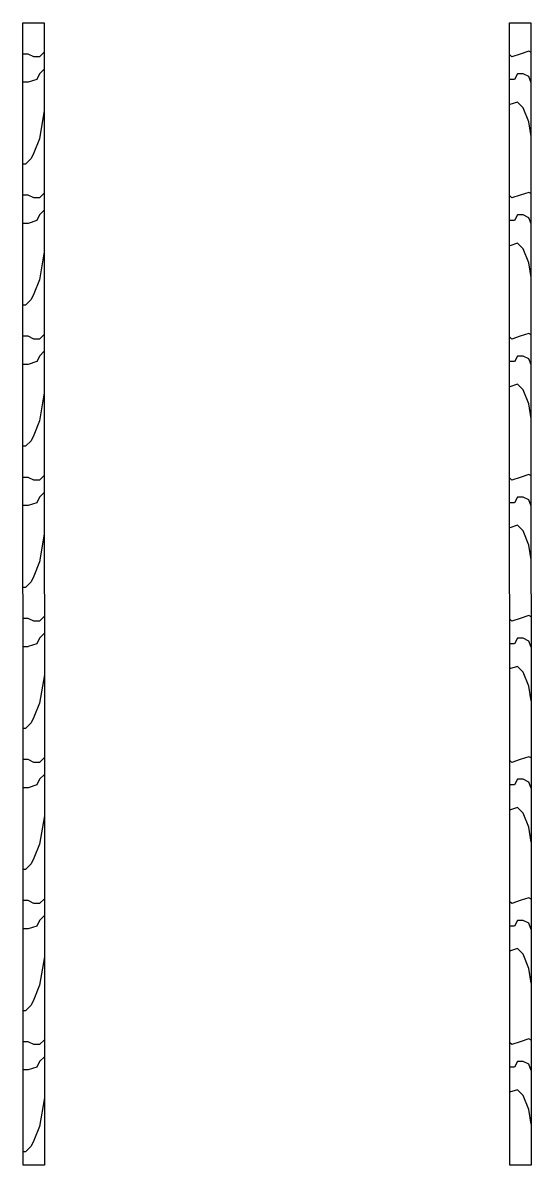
# Model space of a CAD drawing. Extents: x 6298 to 37851, y 8111 to 44134.
# Drawn here: x 8875 to 9775, y 21249 to 23273 of the extents above; entities that cross this region are included whole.
import ezdxf

# ---------------------------------------------------------------- set-up
doc = ezdxf.new("R2010")
doc.units = 0
doc.header["$MEASUREMENT"] = 0
doc.layers.add('A-Hatch', color=8, linetype='Continuous')
doc.layers.add('AR-Jambs', color=3, linetype='Continuous')

msp = doc.modelspace()

# ---------------------------------------------------------------- hatches: boundary and pattern name
at = {"layer": 'A-Hatch'}
h = msp.add_hatch(dxfattribs=at)
h.set_pattern_fill('HWOD20E1', color=256, scale=5, angle=90, pattern_type=2)
h.set_pattern_definition([(104.03624, (-211445.83, 103817.88), (-250, 2e-07), [41.2311, -989.5454]), (104.03624, (-211445.83, 104067.88), (-250, 2e-07), [41.2311, -989.5454]), (104.03624, (-211445.83, 104317.88), (-250, 2e-07), [41.2311, -989.5454]), (104.03624, (-211445.83, 104567.88), (-250, 2e-07), [41.2311, -989.5454]), (108.43495, (-211455.83, 103857.88), (-250, 4e-07), [47.4342, -743.1352]), (108.43495, (-211455.83, 104107.88), (-250, 4e-07), [47.4342, -743.1352]), (108.43495, (-211455.83, 104357.88), (-250, 4e-07), [47.4342, -743.1352]), (111.80141, (-211470.83, 103902.88), (-250, -6e-06), [26.9258, -1319.3654]), (111.80141, (-211470.83, 104152.88), (-250, -6e-06), [26.9258, -1319.3654]), (111.80141, (-211470.83, 104402.88), (-250, -6e-06), [26.9258, -1319.3654]), (111.80141, (-211470.83, 104652.88), (-250, -6e-06), [26.9258, -1319.3654]), (111.80141, (-211470.83, 104902.88), (-250, -6e-06), [26.9258, -1319.3654]), (153.43495, (-211480.83, 103927.88), (-249.999994, -4e-06), [11.18034, -547.83665]), (180, (-211490.83, 103932.88), (-3e-14, -250), [10, -240]), (243.43495, (-211500.83, 103932.88), (-250, 1e-05), [11.18034, -547.83665]), (243.43495, (-211500.83, 104182.88), (-250, 1e-05), [11.18034, -547.83665]), (180, (-211505.83, 103922.88), (-3e-14, -250), [10, -240]), (135, (-211515.83, 103922.88), (-250, 3e-14), [7.07107, -346.48232]), (135, (-211520.83, 103927.88), (-250, 3e-14), [7.07107, -346.48232]), (180, (-211525.83, 103932.88), (-3e-14, -250), [5, -245]), (236.30994, (-211530.83, 103932.88), (-250, -1e-05), [18.02776, -883.3601]), (236.30994, (-211530.83, 104182.88), (-250, -1e-05), [18.02776, -883.3601]), (236.30994, (-211530.83, 104432.88), (-250, -1e-05), [18.02776, -883.3601]), (258.69008, (-211540.83, 103917.88), (-250, -3e-05), [25.4951, -1249.2598]), (258.69008, (-211540.83, 104167.88), (-250, -3e-05), [25.4951, -1249.2598]), (258.69008, (-211540.83, 104417.88), (-250, -3e-05), [25.4951, -1249.2598]), (258.69008, (-211540.83, 104667.88), (-250, -3e-05), [25.4951, -1249.2598]), (258.69008, (-211540.83, 104917.88), (-250, -3e-05), [25.4951, -1249.2598]), (261.86989, (-211545.83, 103892.88), (-250, 3e-05), [35.3553, -1732.4117]), (261.86989, (-211545.83, 104142.88), (-250, 3e-05), [35.3553, -1732.4117]), (261.86989, (-211545.83, 104392.88), (-250, 3e-05), [35.3553, -1732.4117]), (261.86989, (-211545.83, 104642.88), (-250, 3e-05), [35.3553, -1732.4117]), (261.86989, (-211545.83, 104892.88), (-250, 3e-05), [35.3553, -1732.4117]), (261.86989, (-211545.83, 105142.88), (-250, 3e-05), [35.3553, -1732.4117]), (261.86989, (-211545.83, 105392.88), (-250, 3e-05), [35.3553, -1732.4117]), (262.87498, (-211550.83, 103857.88), (-250, -2e-06), [40.3113, -1975.2531]), (262.87498, (-211550.83, 104107.88), (-250, -2e-06), [40.3113, -1975.2531]), (262.87498, (-211550.83, 104357.88), (-250, -2e-06), [40.3113, -1975.2531]), (262.87498, (-211550.83, 104607.88), (-250, -2e-06), [40.3113, -1975.2531]), (262.87498, (-211550.83, 104857.88), (-250, -2e-06), [40.3113, -1975.2531]), (262.87498, (-211550.83, 105107.88), (-250, -2e-06), [40.3113, -1975.2531]), (262.87498, (-211550.83, 105357.88), (-250, -2e-06), [40.3113, -1975.2531]), (262.87498, (-211550.83, 105607.88), (-250, -2e-06), [40.3113, -1975.2531]), (110.85446, (-211410.83, 103817.88), (-250, -1e-06), [112.361, -5505.6903]), (110.85446, (-211410.83, 104067.88), (-250, -1e-06), [112.361, -5505.6903]), (110.85446, (-211410.83, 104317.88), (-250, -1e-06), [112.361, -5505.6903]), (110.85446, (-211410.83, 104567.88), (-250, -1e-06), [112.361, -5505.6903]), (110.85446, (-211410.83, 104817.88), (-250, -1e-06), [112.361, -5505.6903]), (110.85446, (-211410.83, 105067.88), (-250, -1e-06), [112.361, -5505.6903]), (110.85446, (-211410.83, 105317.88), (-250, -1e-06), [112.361, -5505.6903]), (110.85446, (-211410.83, 105567.88), (-250, -1e-06), [112.361, -5505.6903]), (110.85446, (-211410.83, 105817.88), (-250, -1e-06), [112.361, -5505.6903]), (110.85446, (-211410.83, 106067.88), (-250, -1e-06), [112.361, -5505.6903]), (110.85446, (-211410.83, 106317.88), (-250, -1e-06), [112.361, -5505.6903]), (110.85446, (-211410.83, 106567.88), (-250, -1e-06), [112.361, -5505.6903]), (110.85446, (-211410.83, 106817.88), (-250, -1e-06), [112.361, -5505.6903]), (110.85446, (-211410.83, 107067.88), (-250, -1e-06), [112.361, -5505.6903]), (110.85446, (-211410.83, 107317.88), (-250, -1e-06), [112.361, -5505.6903]), (110.85446, (-211410.83, 107567.88), (-250, -1e-06), [112.361, -5505.6903]), (110.85446, (-211410.83, 107817.88), (-250, -1e-06), [112.361, -5505.6903]), (110.85446, (-211410.83, 108067.88), (-250, -1e-06), [112.361, -5505.6903]), (110.85446, (-211410.83, 108317.88), (-250, -1e-06), [112.361, -5505.6903]), (110.85446, (-211410.83, 108567.88), (-250, -1e-06), [112.361, -5505.6903]), (110.85446, (-211410.83, 108817.88), (-250, -1e-06), [112.361, -5505.6903]), (113.96249, (-211450.83, 103922.88), (-250, -9e-06), [49.2443, -2412.9701]), (113.96249, (-211450.83, 104172.88), (-250, -9e-06), [49.2443, -2412.9701]), (113.96249, (-211450.83, 104422.88), (-250, -9e-06), [49.2443, -2412.9701]), (113.96249, (-211450.83, 104672.88), (-250, -9e-06), [49.2443, -2412.9701]), (113.96249, (-211450.83, 104922.88), (-250, -9e-06), [49.2443, -2412.9701]), (113.96249, (-211450.83, 105172.88), (-250, -9e-06), [49.2443, -2412.9701]), (113.96249, (-211450.83, 105422.88), (-250, -9e-06), [49.2443, -2412.9701]), (113.96249, (-211450.83, 105672.88), (-250, -9e-06), [49.2443, -2412.9701]), (113.96249, (-211450.83, 105922.88), (-250, -9e-06), [49.2443, -2412.9701]), (153.43495, (-211470.83, 103967.88), (-249.999994, -4e-06), [11.18034, -547.83665]), (198.43495, (-211480.83, 103972.88), (-250.000006, -1.1e-05), [15.8114, -774.758]), (198.43495, (-211495.83, 103967.88), (-250.000006, -1.1e-05), [15.8114, -774.758]), (135, (-211510.83, 103962.88), (-250, 3e-14), [21.2132, -332.3402]), (161.56505, (-211525.83, 103977.88), (-250.000008, 7e-06), [15.8114, -774.758]), (225, (-211540.83, 103982.88), (-250, 3e-14), [14.14214, -339.41124]), (233.1301, (-211550.83, 103972.88), (-250, -7e-07), [25, -1225]), (233.1301, (-211550.83, 104222.88), (-250, -7e-07), [25, -1225]), (233.1301, (-211550.83, 104472.88), (-250, -7e-07), [25, -1225]), (233.1301, (-211550.83, 104722.88), (-250, -7e-07), [25, -1225]), (260.53767, (-211565.83, 103952.88), (-250, 3e-05), [30.4138, -1490.2768]), (260.53767, (-211565.83, 104202.88), (-250, 3e-05), [30.4138, -1490.2768]), (260.53767, (-211565.83, 104452.88), (-250, 3e-05), [30.4138, -1490.2768]), (260.53767, (-211565.83, 104702.88), (-250, 3e-05), [30.4138, -1490.2768]), (260.53767, (-211565.83, 104952.88), (-250, 3e-05), [30.4138, -1490.2768]), (260.53767, (-211565.83, 105202.88), (-250, 3e-05), [30.4138, -1490.2768]), (251.56505, (-211570.83, 103922.88), (-250, 2e-05), [47.4342, -743.1352]), (251.56505, (-211570.83, 104172.88), (-250, 2e-05), [47.4342, -743.1352]), (251.56505, (-211570.83, 104422.88), (-250, 2e-05), [47.4342, -743.1352]), (260.53767, (-211585.83, 103877.88), (-250, 3e-05), [60.8276, -1459.863]), (260.53767, (-211585.83, 104127.88), (-250, 3e-05), [60.8276, -1459.863]), (260.53767, (-211585.83, 104377.88), (-250, 3e-05), [60.8276, -1459.863]), (260.53767, (-211585.83, 104627.88), (-250, 3e-05), [60.8276, -1459.863]), (260.53767, (-211585.83, 104877.88), (-250, 3e-05), [60.8276, -1459.863]), (260.53767, (-211585.83, 105127.88), (-250, 3e-05), [60.8276, -1459.863]), (206.56505, (-211385.83, 103917.88), (-250.000007, -1.3e-05), [11.18034, -547.83665]), (225, (-211395.83, 103912.88), (-250, 3e-14), [14.14214, -339.41124]), (153.43495, (-211405.83, 103902.88), (-249.999994, -4e-06), [11.18034, -547.83665]), (123.69007, (-211415.83, 103907.88), (-250, 9e-06), [36.0555, -865.3323]), (123.69007, (-211415.83, 104157.88), (-250, 9e-06), [36.0555, -865.3323]), (123.69007, (-211415.83, 104407.88), (-250, 9e-06), [36.0555, -865.3323]), (116.56505, (-211435.83, 103937.88), (-250, 4e-06), [44.72136, -514.2956]), (116.56505, (-211435.83, 104187.88), (-250, 4e-06), [44.72136, -514.2956]), (105.9454, (-211455.83, 103977.88), (-250, -4e-07), [36.4005, -1783.6269]), (105.9454, (-211455.83, 104227.88), (-250, -4e-07), [36.4005, -1783.6269]), (105.9454, (-211455.83, 104477.88), (-250, -4e-07), [36.4005, -1783.6269]), (105.9454, (-211455.83, 104727.88), (-250, -4e-07), [36.4005, -1783.6269]), (105.9454, (-211455.83, 104977.88), (-250, -4e-07), [36.4005, -1783.6269]), (105.9454, (-211455.83, 105227.88), (-250, -4e-07), [36.4005, -1783.6269]), (105.9454, (-211455.83, 105477.88), (-250, -4e-07), [36.4005, -1783.6269]), (98.1301, (-211465.83, 104012.88), (-250, 7e-07), [35.3553, -1732.4117]), (98.1301, (-211465.83, 104262.88), (-250, 7e-07), [35.3553, -1732.4117]), (98.1301, (-211465.83, 104512.88), (-250, 7e-07), [35.3553, -1732.4117]), (98.1301, (-211465.83, 104762.88), (-250, 7e-07), [35.3553, -1732.4117]), (98.1301, (-211465.83, 105012.88), (-250, 7e-07), [35.3553, -1732.4117]), (98.1301, (-211465.83, 105262.88), (-250, 7e-07), [35.3553, -1732.4117]), (98.1301, (-211465.83, 105512.88), (-250, 7e-07), [35.3553, -1732.4117]), (104.03624, (-211470.83, 104047.88), (-250, 2e-07), [20.6155, -1010.1609]), (104.03624, (-211470.83, 104297.88), (-250, 2e-07), [20.6155, -1010.1609]), (104.03624, (-211470.83, 104547.88), (-250, 2e-07), [20.6155, -1010.1609]), (104.03624, (-211470.83, 104797.88), (-250, 2e-07), [20.6155, -1010.1609]), (0, (-211385.83, 103917.88), (0, 250), [5, -245]), (254.74489, (-211555.83, 104067.88), (-250, -5e-06), [57.0088, -2793.43]), (254.74489, (-211555.83, 104317.88), (-250, -5e-06), [57.0088, -2793.43]), (254.74489, (-211555.83, 104567.88), (-250, -5e-06), [57.0088, -2793.43]), (254.74489, (-211555.83, 104817.88), (-250, -5e-06), [57.0088, -2793.43]), (254.74489, (-211555.83, 105067.88), (-250, -5e-06), [57.0088, -2793.43]), (254.74489, (-211555.83, 105317.88), (-250, -5e-06), [57.0088, -2793.43]), (254.74489, (-211555.83, 105567.88), (-250, -5e-06), [57.0088, -2793.43]), (254.74489, (-211555.83, 105817.88), (-250, -5e-06), [57.0088, -2793.43]), (254.74489, (-211555.83, 106067.88), (-250, -5e-06), [57.0088, -2793.43]), (254.74489, (-211555.83, 106317.88), (-250, -5e-06), [57.0088, -2793.43]), (254.74489, (-211555.83, 106567.88), (-250, -5e-06), [57.0088, -2793.43]), (249.44395, (-211570.83, 104012.88), (-250, -3e-05), [42.72, -2093.281]), (249.44395, (-211570.83, 104262.88), (-250, -3e-05), [42.72, -2093.281]), (249.44395, (-211570.83, 104512.88), (-250, -3e-05), [42.72, -2093.281]), (249.44395, (-211570.83, 104762.88), (-250, -3e-05), [42.72, -2093.281]), (249.44395, (-211570.83, 105012.88), (-250, -3e-05), [42.72, -2093.281]), (249.44395, (-211570.83, 105262.88), (-250, -3e-05), [42.72, -2093.281]), (249.44395, (-211570.83, 105512.88), (-250, -3e-05), [42.72, -2093.281]), (249.44395, (-211570.83, 105762.88), (-250, -3e-05), [42.72, -2093.281]), (225, (-211585.83, 103972.88), (-250, 3e-14), [14.14214, -339.41124]), (180, (-211595.83, 103962.88), (-3e-14, -250), [10, -240]), (153.43495, (-211605.83, 103962.88), (-249.999994, -4e-06), [11.18034, -547.83665]), (180, (-211615.83, 103967.88), (-3e-14, -250), [10, -240]), (180, (-211625.83, 103967.88), (-3e-14, -250), [5, -245]), (99.46232, (-211475.83, 103817.88), (-250, 3e-06), [30.4138, -1490.2768]), (99.46232, (-211475.83, 104067.88), (-250, 3e-06), [30.4138, -1490.2768]), (99.46232, (-211475.83, 104317.88), (-250, 3e-06), [30.4138, -1490.2768]), (99.46232, (-211475.83, 104567.88), (-250, 3e-06), [30.4138, -1490.2768]), (99.46232, (-211475.83, 104817.88), (-250, 3e-06), [30.4138, -1490.2768]), (99.46232, (-211475.83, 105067.88), (-250, 3e-06), [30.4138, -1490.2768]), (111.80141, (-211480.83, 103847.88), (-250, -6e-06), [26.9258, -1319.3654]), (111.80141, (-211480.83, 104097.88), (-250, -6e-06), [26.9258, -1319.3654]), (111.80141, (-211480.83, 104347.88), (-250, -6e-06), [26.9258, -1319.3654]), (111.80141, (-211480.83, 104597.88), (-250, -6e-06), [26.9258, -1319.3654]), (111.80141, (-211480.83, 104847.88), (-250, -6e-06), [26.9258, -1319.3654]), (135, (-211490.83, 103872.88), (-250, 3e-14), [14.14214, -339.41124]), (198.43495, (-211500.83, 103882.88), (-250.000006, -1.1e-05), [15.8114, -774.758]), (243.43495, (-211515.83, 103877.88), (-250, 1e-05), [22.3607, -536.6563]), (243.43495, (-211515.83, 104127.88), (-250, 1e-05), [22.3607, -536.6563]), (255.96376, (-211525.83, 103857.88), (-250, 6e-06), [20.6155, -1010.1609]), (255.96376, (-211525.83, 104107.88), (-250, 6e-06), [20.6155, -1010.1609]), (255.96376, (-211525.83, 104357.88), (-250, 6e-06), [20.6155, -1010.1609]), (255.96376, (-211525.83, 104607.88), (-250, 6e-06), [20.6155, -1010.1609]), (255.96376, (-211530.83, 103837.88), (-250, 6e-06), [20.6155, -1010.1609]), (255.96376, (-211530.83, 104087.88), (-250, 6e-06), [20.6155, -1010.1609]), (255.96376, (-211530.83, 104337.88), (-250, 6e-06), [20.6155, -1010.1609]), (255.96376, (-211530.83, 104587.88), (-250, 6e-06), [20.6155, -1010.1609]), (248.19859, (-211595.83, 104067.88), (-250, -3e-05), [26.9258, -1319.3654]), (248.19859, (-211595.83, 104317.88), (-250, -3e-05), [26.9258, -1319.3654]), (248.19859, (-211595.83, 104567.88), (-250, -3e-05), [26.9258, -1319.3654]), (248.19859, (-211595.83, 104817.88), (-250, -3e-05), [26.9258, -1319.3654]), (248.19859, (-211595.83, 105067.88), (-250, -3e-05), [26.9258, -1319.3654]), (243.43495, (-211605.83, 104042.88), (-250, 1e-05), [11.18034, -547.83665]), (243.43495, (-211605.83, 104292.88), (-250, 1e-05), [11.18034, -547.83665]), (225, (-211610.83, 104032.88), (-250, 3e-14), [14.14214, -339.41124]), (180, (-211620.83, 104022.88), (-3e-14, -250), [5, -245]), (135, (-211625.83, 104022.88), (-250, 3e-14), [7.07107, -346.48232]), (255.96376, (-211535.83, 104067.88), (-250, 6e-06), [41.2311, -989.5454]), (255.96376, (-211535.83, 104317.88), (-250, 6e-06), [41.2311, -989.5454]), (255.96376, (-211535.83, 104567.88), (-250, 6e-06), [41.2311, -989.5454]), (255.96376, (-211535.83, 104817.88), (-250, 6e-06), [41.2311, -989.5454]), (251.56505, (-211545.83, 104027.88), (-250, 2e-05), [31.6228, -758.9466]), (251.56505, (-211545.83, 104277.88), (-250, 2e-05), [31.6228, -758.9466]), (251.56505, (-211545.83, 104527.88), (-250, 2e-05), [31.6228, -758.9466]), (239.03624, (-211555.83, 103997.88), (-250, 2e-05), [29.1548, -1428.5832]), (239.03624, (-211555.83, 104247.88), (-250, 2e-05), [29.1548, -1428.5832]), (239.03624, (-211555.83, 104497.88), (-250, 2e-05), [29.1548, -1428.5832]), (239.03624, (-211555.83, 104747.88), (-250, 2e-05), [29.1548, -1428.5832]), (239.03624, (-211555.83, 104997.88), (-250, 2e-05), [29.1548, -1428.5832]), (243.43495, (-211570.83, 103972.88), (-250, 1e-05), [33.541, -525.47596]), (243.43495, (-211570.83, 104222.88), (-250, 1e-05), [33.541, -525.47596]), (225, (-211585.83, 103942.88), (-250, 3e-14), [14.14214, -339.41124]), (243.43495, (-211595.83, 103932.88), (-250, 1e-05), [11.18034, -547.83665]), (243.43495, (-211595.83, 104182.88), (-250, 1e-05), [11.18034, -547.83665]), (198.43495, (-211600.83, 103922.88), (-250.000006, -1.1e-05), [15.8114, -774.758]), (180, (-211615.83, 103917.88), (-3e-14, -250), [15, -235]), (285.94539, (-211445.83, 104067.88), (-250, 3e-05), [36.4005, -1783.6269]), (285.94539, (-211445.83, 104317.88), (-250, 3e-05), [36.4005, -1783.6269]), (285.94539, (-211445.83, 104567.88), (-250, 3e-05), [36.4005, -1783.6269]), (285.94539, (-211445.83, 104817.88), (-250, 3e-05), [36.4005, -1783.6269]), (285.94539, (-211445.83, 105067.88), (-250, 3e-05), [36.4005, -1783.6269]), (285.94539, (-211445.83, 105317.88), (-250, 3e-05), [36.4005, -1783.6269]), (285.94539, (-211445.83, 105567.88), (-250, 3e-05), [36.4005, -1783.6269]), (296.56506, (-211435.83, 104032.88), (-250, -4e-05), [11.18034, -547.83665]), (296.56506, (-211435.83, 104282.88), (-250, -4e-05), [11.18034, -547.83665]), (270, (-211410.83, 104067.88), (250, -5e-14), [10, -240]), (180, (-211380.83, 103967.88), (-3e-14, -250), [15, -235]), (135, (-211395.83, 103967.88), (-250, 3e-14), [7.07107, -346.48232]), (135, (-211400.83, 103972.88), (-250, 3e-14), [14.14214, -339.41124]), (90, (-211410.83, 103982.88), (-250, 2e-14), [15, -235]), (108.43495, (-211410.83, 103997.88), (-250, 4e-07), [15.8114, -774.758]), (108.43495, (-211410.83, 104247.88), (-250, 4e-07), [15.8114, -774.758]), (108.43495, (-211410.83, 104497.88), (-250, 4e-07), [15.8114, -774.758]), (180, (-211415.83, 104012.88), (-3e-14, -250), [10, -240]), (116.56505, (-211425.83, 104012.88), (-250, 4e-06), [11.18034, -547.83665]), (116.56505, (-211425.83, 104262.88), (-250, 4e-06), [11.18034, -547.83665]), (135, (-211380.83, 104027.88), (-250, 3e-14), [7.07107, -346.48232]), (116.56505, (-211385.83, 104032.88), (-250, 4e-06), [11.18034, -547.83665]), (116.56505, (-211385.83, 104282.88), (-250, 4e-06), [11.18034, -547.83665]), (116.56505, (-211390.83, 104042.88), (-250, 4e-06), [11.18034, -547.83665]), (116.56505, (-211390.83, 104292.88), (-250, 4e-06), [11.18034, -547.83665]), (180, (-211395.83, 104052.88), (-3e-14, -250), [5, -245]), (180, (-211400.83, 104052.88), (-3e-14, -250), [5, -245]), (135, (-211405.83, 104052.88), (-250, 3e-14), [7.07107, -346.48232])])
h.paths.add_polyline_path([(8874.9, 23273.3), (8912.6, 23273.3), (8912.8, 21249.4), (8875.1, 21249.4)])
h = msp.add_hatch(dxfattribs=at)
h.set_pattern_fill('HWOD20E1', color=256, scale=5, angle=90, pattern_type=2)
h.set_pattern_definition([(104.03624, (-211444.42, 103817.88), (-250, 2e-07), [41.2311, -989.5454]), (104.03624, (-211444.42, 104067.88), (-250, 2e-07), [41.2311, -989.5454]), (104.03624, (-211444.42, 104317.88), (-250, 2e-07), [41.2311, -989.5454]), (104.03624, (-211444.42, 104567.88), (-250, 2e-07), [41.2311, -989.5454]), (108.43495, (-211454.42, 103857.88), (-250, 4e-07), [47.4342, -743.1352]), (108.43495, (-211454.42, 104107.88), (-250, 4e-07), [47.4342, -743.1352]), (108.43495, (-211454.42, 104357.88), (-250, 4e-07), [47.4342, -743.1352]), (111.80141, (-211469.42, 103902.88), (-250, -6e-06), [26.9258, -1319.3654]), (111.80141, (-211469.42, 104152.88), (-250, -6e-06), [26.9258, -1319.3654]), (111.80141, (-211469.42, 104402.88), (-250, -6e-06), [26.9258, -1319.3654]), (111.80141, (-211469.42, 104652.88), (-250, -6e-06), [26.9258, -1319.3654]), (111.80141, (-211469.42, 104902.88), (-250, -6e-06), [26.9258, -1319.3654]), (153.43495, (-211479.42, 103927.88), (-249.999994, -4e-06), [11.18034, -547.83665]), (180, (-211489.42, 103932.88), (-3e-14, -250), [10, -240]), (243.43495, (-211499.42, 103932.88), (-250, 1e-05), [11.18034, -547.83665]), (243.43495, (-211499.42, 104182.88), (-250, 1e-05), [11.18034, -547.83665]), (180, (-211504.42, 103922.88), (-3e-14, -250), [10, -240]), (135, (-211514.42, 103922.88), (-250, 3e-14), [7.07107, -346.48232]), (135, (-211519.42, 103927.88), (-250, 3e-14), [7.07107, -346.48232]), (180, (-211524.42, 103932.88), (-3e-14, -250), [5, -245]), (236.30994, (-211529.42, 103932.88), (-250, -1e-05), [18.02776, -883.3601]), (236.30994, (-211529.42, 104182.88), (-250, -1e-05), [18.02776, -883.3601]), (236.30994, (-211529.42, 104432.88), (-250, -1e-05), [18.02776, -883.3601]), (258.69008, (-211539.42, 103917.88), (-250, -3e-05), [25.4951, -1249.2598]), (258.69008, (-211539.42, 104167.88), (-250, -3e-05), [25.4951, -1249.2598]), (258.69008, (-211539.42, 104417.88), (-250, -3e-05), [25.4951, -1249.2598]), (258.69008, (-211539.42, 104667.88), (-250, -3e-05), [25.4951, -1249.2598]), (258.69008, (-211539.42, 104917.88), (-250, -3e-05), [25.4951, -1249.2598]), (261.86989, (-211544.42, 103892.88), (-250, 3e-05), [35.3553, -1732.4117]), (261.86989, (-211544.42, 104142.88), (-250, 3e-05), [35.3553, -1732.4117]), (261.86989, (-211544.42, 104392.88), (-250, 3e-05), [35.3553, -1732.4117]), (261.86989, (-211544.42, 104642.88), (-250, 3e-05), [35.3553, -1732.4117]), (261.86989, (-211544.42, 104892.88), (-250, 3e-05), [35.3553, -1732.4117]), (261.86989, (-211544.42, 105142.88), (-250, 3e-05), [35.3553, -1732.4117]), (261.86989, (-211544.42, 105392.88), (-250, 3e-05), [35.3553, -1732.4117]), (262.87498, (-211549.42, 103857.88), (-250, -2e-06), [40.3113, -1975.2531]), (262.87498, (-211549.42, 104107.88), (-250, -2e-06), [40.3113, -1975.2531]), (262.87498, (-211549.42, 104357.88), (-250, -2e-06), [40.3113, -1975.2531]), (262.87498, (-211549.42, 104607.88), (-250, -2e-06), [40.3113, -1975.2531]), (262.87498, (-211549.42, 104857.88), (-250, -2e-06), [40.3113, -1975.2531]), (262.87498, (-211549.42, 105107.88), (-250, -2e-06), [40.3113, -1975.2531]), (262.87498, (-211549.42, 105357.88), (-250, -2e-06), [40.3113, -1975.2531]), (262.87498, (-211549.42, 105607.88), (-250, -2e-06), [40.3113, -1975.2531]), (110.85446, (-211409.42, 103817.88), (-250, -1e-06), [112.361, -5505.6903]), (110.85446, (-211409.42, 104067.88), (-250, -1e-06), [112.361, -5505.6903]), (110.85446, (-211409.42, 104317.88), (-250, -1e-06), [112.361, -5505.6903]), (110.85446, (-211409.42, 104567.88), (-250, -1e-06), [112.361, -5505.6903]), (110.85446, (-211409.42, 104817.88), (-250, -1e-06), [112.361, -5505.6903]), (110.85446, (-211409.42, 105067.88), (-250, -1e-06), [112.361, -5505.6903]), (110.85446, (-211409.42, 105317.88), (-250, -1e-06), [112.361, -5505.6903]), (110.85446, (-211409.42, 105567.88), (-250, -1e-06), [112.361, -5505.6903]), (110.85446, (-211409.42, 105817.88), (-250, -1e-06), [112.361, -5505.6903]), (110.85446, (-211409.42, 106067.88), (-250, -1e-06), [112.361, -5505.6903]), (110.85446, (-211409.42, 106317.88), (-250, -1e-06), [112.361, -5505.6903]), (110.85446, (-211409.42, 106567.88), (-250, -1e-06), [112.361, -5505.6903]), (110.85446, (-211409.42, 106817.88), (-250, -1e-06), [112.361, -5505.6903]), (110.85446, (-211409.42, 107067.88), (-250, -1e-06), [112.361, -5505.6903]), (110.85446, (-211409.42, 107317.88), (-250, -1e-06), [112.361, -5505.6903]), (110.85446, (-211409.42, 107567.88), (-250, -1e-06), [112.361, -5505.6903]), (110.85446, (-211409.42, 107817.88), (-250, -1e-06), [112.361, -5505.6903]), (110.85446, (-211409.42, 108067.88), (-250, -1e-06), [112.361, -5505.6903]), (110.85446, (-211409.42, 108317.88), (-250, -1e-06), [112.361, -5505.6903]), (110.85446, (-211409.42, 108567.88), (-250, -1e-06), [112.361, -5505.6903]), (110.85446, (-211409.42, 108817.88), (-250, -1e-06), [112.361, -5505.6903]), (113.96249, (-211449.42, 103922.88), (-250, -9e-06), [49.2443, -2412.9701]), (113.96249, (-211449.42, 104172.88), (-250, -9e-06), [49.2443, -2412.9701]), (113.96249, (-211449.42, 104422.88), (-250, -9e-06), [49.2443, -2412.9701]), (113.96249, (-211449.42, 104672.88), (-250, -9e-06), [49.2443, -2412.9701]), (113.96249, (-211449.42, 104922.88), (-250, -9e-06), [49.2443, -2412.9701]), (113.96249, (-211449.42, 105172.88), (-250, -9e-06), [49.2443, -2412.9701]), (113.96249, (-211449.42, 105422.88), (-250, -9e-06), [49.2443, -2412.9701]), (113.96249, (-211449.42, 105672.88), (-250, -9e-06), [49.2443, -2412.9701]), (113.96249, (-211449.42, 105922.88), (-250, -9e-06), [49.2443, -2412.9701]), (153.43495, (-211469.42, 103967.88), (-249.999994, -4e-06), [11.18034, -547.83665]), (198.43495, (-211479.42, 103972.88), (-250.000006, -1.1e-05), [15.8114, -774.758]), (198.43495, (-211494.42, 103967.88), (-250.000006, -1.1e-05), [15.8114, -774.758]), (135, (-211509.42, 103962.88), (-250, 3e-14), [21.2132, -332.3402]), (161.56505, (-211524.42, 103977.88), (-250.000008, 7e-06), [15.8114, -774.758]), (225, (-211539.42, 103982.88), (-250, 3e-14), [14.14214, -339.41124]), (233.1301, (-211549.42, 103972.88), (-250, -7e-07), [25, -1225]), (233.1301, (-211549.42, 104222.88), (-250, -7e-07), [25, -1225]), (233.1301, (-211549.42, 104472.88), (-250, -7e-07), [25, -1225]), (233.1301, (-211549.42, 104722.88), (-250, -7e-07), [25, -1225]), (260.53767, (-211564.42, 103952.88), (-250, 3e-05), [30.4138, -1490.2768]), (260.53767, (-211564.42, 104202.88), (-250, 3e-05), [30.4138, -1490.2768]), (260.53767, (-211564.42, 104452.88), (-250, 3e-05), [30.4138, -1490.2768]), (260.53767, (-211564.42, 104702.88), (-250, 3e-05), [30.4138, -1490.2768]), (260.53767, (-211564.42, 104952.88), (-250, 3e-05), [30.4138, -1490.2768]), (260.53767, (-211564.42, 105202.88), (-250, 3e-05), [30.4138, -1490.2768]), (251.56505, (-211569.42, 103922.88), (-250, 2e-05), [47.4342, -743.1352]), (251.56505, (-211569.42, 104172.88), (-250, 2e-05), [47.4342, -743.1352]), (251.56505, (-211569.42, 104422.88), (-250, 2e-05), [47.4342, -743.1352]), (260.53767, (-211584.42, 103877.88), (-250, 3e-05), [60.8276, -1459.863]), (260.53767, (-211584.42, 104127.88), (-250, 3e-05), [60.8276, -1459.863]), (260.53767, (-211584.42, 104377.88), (-250, 3e-05), [60.8276, -1459.863]), (260.53767, (-211584.42, 104627.88), (-250, 3e-05), [60.8276, -1459.863]), (260.53767, (-211584.42, 104877.88), (-250, 3e-05), [60.8276, -1459.863]), (260.53767, (-211584.42, 105127.88), (-250, 3e-05), [60.8276, -1459.863]), (206.56505, (-211384.42, 103917.88), (-250.000007, -1.3e-05), [11.18034, -547.83665]), (225, (-211394.42, 103912.88), (-250, 3e-14), [14.14214, -339.41124]), (153.43495, (-211404.42, 103902.88), (-249.999994, -4e-06), [11.18034, -547.83665]), (123.69007, (-211414.42, 103907.88), (-250, 9e-06), [36.0555, -865.3323]), (123.69007, (-211414.42, 104157.88), (-250, 9e-06), [36.0555, -865.3323]), (123.69007, (-211414.42, 104407.88), (-250, 9e-06), [36.0555, -865.3323]), (116.56505, (-211434.42, 103937.88), (-250, 4e-06), [44.72136, -514.2956]), (116.56505, (-211434.42, 104187.88), (-250, 4e-06), [44.72136, -514.2956]), (105.9454, (-211454.42, 103977.88), (-250, -4e-07), [36.4005, -1783.6269]), (105.9454, (-211454.42, 104227.88), (-250, -4e-07), [36.4005, -1783.6269]), (105.9454, (-211454.42, 104477.88), (-250, -4e-07), [36.4005, -1783.6269]), (105.9454, (-211454.42, 104727.88), (-250, -4e-07), [36.4005, -1783.6269]), (105.9454, (-211454.42, 104977.88), (-250, -4e-07), [36.4005, -1783.6269]), (105.9454, (-211454.42, 105227.88), (-250, -4e-07), [36.4005, -1783.6269]), (105.9454, (-211454.42, 105477.88), (-250, -4e-07), [36.4005, -1783.6269]), (98.1301, (-211464.42, 104012.88), (-250, 7e-07), [35.3553, -1732.4117]), (98.1301, (-211464.42, 104262.88), (-250, 7e-07), [35.3553, -1732.4117]), (98.1301, (-211464.42, 104512.88), (-250, 7e-07), [35.3553, -1732.4117]), (98.1301, (-211464.42, 104762.88), (-250, 7e-07), [35.3553, -1732.4117]), (98.1301, (-211464.42, 105012.88), (-250, 7e-07), [35.3553, -1732.4117]), (98.1301, (-211464.42, 105262.88), (-250, 7e-07), [35.3553, -1732.4117]), (98.1301, (-211464.42, 105512.88), (-250, 7e-07), [35.3553, -1732.4117]), (104.03624, (-211469.42, 104047.88), (-250, 2e-07), [20.6155, -1010.1609]), (104.03624, (-211469.42, 104297.88), (-250, 2e-07), [20.6155, -1010.1609]), (104.03624, (-211469.42, 104547.88), (-250, 2e-07), [20.6155, -1010.1609]), (104.03624, (-211469.42, 104797.88), (-250, 2e-07), [20.6155, -1010.1609]), (0, (-211384.42, 103917.88), (0, 250), [5, -245]), (254.74489, (-211554.42, 104067.88), (-250, -5e-06), [57.0088, -2793.43]), (254.74489, (-211554.42, 104317.88), (-250, -5e-06), [57.0088, -2793.43]), (254.74489, (-211554.42, 104567.88), (-250, -5e-06), [57.0088, -2793.43]), (254.74489, (-211554.42, 104817.88), (-250, -5e-06), [57.0088, -2793.43]), (254.74489, (-211554.42, 105067.88), (-250, -5e-06), [57.0088, -2793.43]), (254.74489, (-211554.42, 105317.88), (-250, -5e-06), [57.0088, -2793.43]), (254.74489, (-211554.42, 105567.88), (-250, -5e-06), [57.0088, -2793.43]), (254.74489, (-211554.42, 105817.88), (-250, -5e-06), [57.0088, -2793.43]), (254.74489, (-211554.42, 106067.88), (-250, -5e-06), [57.0088, -2793.43]), (254.74489, (-211554.42, 106317.88), (-250, -5e-06), [57.0088, -2793.43]), (254.74489, (-211554.42, 106567.88), (-250, -5e-06), [57.0088, -2793.43]), (249.44395, (-211569.42, 104012.88), (-250, -3e-05), [42.72, -2093.281]), (249.44395, (-211569.42, 104262.88), (-250, -3e-05), [42.72, -2093.281]), (249.44395, (-211569.42, 104512.88), (-250, -3e-05), [42.72, -2093.281]), (249.44395, (-211569.42, 104762.88), (-250, -3e-05), [42.72, -2093.281]), (249.44395, (-211569.42, 105012.88), (-250, -3e-05), [42.72, -2093.281]), (249.44395, (-211569.42, 105262.88), (-250, -3e-05), [42.72, -2093.281]), (249.44395, (-211569.42, 105512.88), (-250, -3e-05), [42.72, -2093.281]), (249.44395, (-211569.42, 105762.88), (-250, -3e-05), [42.72, -2093.281]), (225, (-211584.42, 103972.88), (-250, 3e-14), [14.14214, -339.41124]), (180, (-211594.42, 103962.88), (-3e-14, -250), [10, -240]), (153.43495, (-211604.42, 103962.88), (-249.999994, -4e-06), [11.18034, -547.83665]), (180, (-211614.42, 103967.88), (-3e-14, -250), [10, -240]), (180, (-211624.42, 103967.88), (-3e-14, -250), [5, -245]), (99.46232, (-211474.42, 103817.88), (-250, 3e-06), [30.4138, -1490.2768]), (99.46232, (-211474.42, 104067.88), (-250, 3e-06), [30.4138, -1490.2768]), (99.46232, (-211474.42, 104317.88), (-250, 3e-06), [30.4138, -1490.2768]), (99.46232, (-211474.42, 104567.88), (-250, 3e-06), [30.4138, -1490.2768]), (99.46232, (-211474.42, 104817.88), (-250, 3e-06), [30.4138, -1490.2768]), (99.46232, (-211474.42, 105067.88), (-250, 3e-06), [30.4138, -1490.2768]), (111.80141, (-211479.42, 103847.88), (-250, -6e-06), [26.9258, -1319.3654]), (111.80141, (-211479.42, 104097.88), (-250, -6e-06), [26.9258, -1319.3654]), (111.80141, (-211479.42, 104347.88), (-250, -6e-06), [26.9258, -1319.3654]), (111.80141, (-211479.42, 104597.88), (-250, -6e-06), [26.9258, -1319.3654]), (111.80141, (-211479.42, 104847.88), (-250, -6e-06), [26.9258, -1319.3654]), (135, (-211489.42, 103872.88), (-250, 3e-14), [14.14214, -339.41124]), (198.43495, (-211499.42, 103882.88), (-250.000006, -1.1e-05), [15.8114, -774.758]), (243.43495, (-211514.42, 103877.88), (-250, 1e-05), [22.3607, -536.6563]), (243.43495, (-211514.42, 104127.88), (-250, 1e-05), [22.3607, -536.6563]), (255.96376, (-211524.42, 103857.88), (-250, 6e-06), [20.6155, -1010.1609]), (255.96376, (-211524.42, 104107.88), (-250, 6e-06), [20.6155, -1010.1609]), (255.96376, (-211524.42, 104357.88), (-250, 6e-06), [20.6155, -1010.1609]), (255.96376, (-211524.42, 104607.88), (-250, 6e-06), [20.6155, -1010.1609]), (255.96376, (-211529.42, 103837.88), (-250, 6e-06), [20.6155, -1010.1609]), (255.96376, (-211529.42, 104087.88), (-250, 6e-06), [20.6155, -1010.1609]), (255.96376, (-211529.42, 104337.88), (-250, 6e-06), [20.6155, -1010.1609]), (255.96376, (-211529.42, 104587.88), (-250, 6e-06), [20.6155, -1010.1609]), (248.19859, (-211594.42, 104067.88), (-250, -3e-05), [26.9258, -1319.3654]), (248.19859, (-211594.42, 104317.88), (-250, -3e-05), [26.9258, -1319.3654]), (248.19859, (-211594.42, 104567.88), (-250, -3e-05), [26.9258, -1319.3654]), (248.19859, (-211594.42, 104817.88), (-250, -3e-05), [26.9258, -1319.3654]), (248.19859, (-211594.42, 105067.88), (-250, -3e-05), [26.9258, -1319.3654]), (243.43495, (-211604.42, 104042.88), (-250, 1e-05), [11.18034, -547.83665]), (243.43495, (-211604.42, 104292.88), (-250, 1e-05), [11.18034, -547.83665]), (225, (-211609.42, 104032.88), (-250, 3e-14), [14.14214, -339.41124]), (180, (-211619.42, 104022.88), (-3e-14, -250), [5, -245]), (135, (-211624.42, 104022.88), (-250, 3e-14), [7.07107, -346.48232]), (255.96376, (-211534.42, 104067.88), (-250, 6e-06), [41.2311, -989.5454]), (255.96376, (-211534.42, 104317.88), (-250, 6e-06), [41.2311, -989.5454]), (255.96376, (-211534.42, 104567.88), (-250, 6e-06), [41.2311, -989.5454]), (255.96376, (-211534.42, 104817.88), (-250, 6e-06), [41.2311, -989.5454]), (251.56505, (-211544.42, 104027.88), (-250, 2e-05), [31.6228, -758.9466]), (251.56505, (-211544.42, 104277.88), (-250, 2e-05), [31.6228, -758.9466]), (251.56505, (-211544.42, 104527.88), (-250, 2e-05), [31.6228, -758.9466]), (239.03624, (-211554.42, 103997.88), (-250, 2e-05), [29.1548, -1428.5832]), (239.03624, (-211554.42, 104247.88), (-250, 2e-05), [29.1548, -1428.5832]), (239.03624, (-211554.42, 104497.88), (-250, 2e-05), [29.1548, -1428.5832]), (239.03624, (-211554.42, 104747.88), (-250, 2e-05), [29.1548, -1428.5832]), (239.03624, (-211554.42, 104997.88), (-250, 2e-05), [29.1548, -1428.5832]), (243.43495, (-211569.42, 103972.88), (-250, 1e-05), [33.541, -525.47596]), (243.43495, (-211569.42, 104222.88), (-250, 1e-05), [33.541, -525.47596]), (225, (-211584.42, 103942.88), (-250, 3e-14), [14.14214, -339.41124]), (243.43495, (-211594.42, 103932.88), (-250, 1e-05), [11.18034, -547.83665]), (243.43495, (-211594.42, 104182.88), (-250, 1e-05), [11.18034, -547.83665]), (198.43495, (-211599.42, 103922.88), (-250.000006, -1.1e-05), [15.8114, -774.758]), (180, (-211614.42, 103917.88), (-3e-14, -250), [15, -235]), (285.94539, (-211444.42, 104067.88), (-250, 3e-05), [36.4005, -1783.6269]), (285.94539, (-211444.42, 104317.88), (-250, 3e-05), [36.4005, -1783.6269]), (285.94539, (-211444.42, 104567.88), (-250, 3e-05), [36.4005, -1783.6269]), (285.94539, (-211444.42, 104817.88), (-250, 3e-05), [36.4005, -1783.6269]), (285.94539, (-211444.42, 105067.88), (-250, 3e-05), [36.4005, -1783.6269]), (285.94539, (-211444.42, 105317.88), (-250, 3e-05), [36.4005, -1783.6269]), (285.94539, (-211444.42, 105567.88), (-250, 3e-05), [36.4005, -1783.6269]), (296.56506, (-211434.42, 104032.88), (-250, -4e-05), [11.18034, -547.83665]), (296.56506, (-211434.42, 104282.88), (-250, -4e-05), [11.18034, -547.83665]), (270, (-211409.42, 104067.88), (250, -5e-14), [10, -240]), (180, (-211379.42, 103967.88), (-3e-14, -250), [15, -235]), (135, (-211394.42, 103967.88), (-250, 3e-14), [7.07107, -346.48232]), (135, (-211399.42, 103972.88), (-250, 3e-14), [14.14214, -339.41124]), (90, (-211409.42, 103982.88), (-250, 2e-14), [15, -235]), (108.43495, (-211409.42, 103997.88), (-250, 4e-07), [15.8114, -774.758]), (108.43495, (-211409.42, 104247.88), (-250, 4e-07), [15.8114, -774.758]), (108.43495, (-211409.42, 104497.88), (-250, 4e-07), [15.8114, -774.758]), (180, (-211414.42, 104012.88), (-3e-14, -250), [10, -240]), (116.56505, (-211424.42, 104012.88), (-250, 4e-06), [11.18034, -547.83665]), (116.56505, (-211424.42, 104262.88), (-250, 4e-06), [11.18034, -547.83665]), (135, (-211379.42, 104027.88), (-250, 3e-14), [7.07107, -346.48232]), (116.56505, (-211384.42, 104032.88), (-250, 4e-06), [11.18034, -547.83665]), (116.56505, (-211384.42, 104282.88), (-250, 4e-06), [11.18034, -547.83665]), (116.56505, (-211389.42, 104042.88), (-250, 4e-06), [11.18034, -547.83665]), (116.56505, (-211389.42, 104292.88), (-250, 4e-06), [11.18034, -547.83665]), (180, (-211394.42, 104052.88), (-3e-14, -250), [5, -245]), (180, (-211399.42, 104052.88), (-3e-14, -250), [5, -245]), (135, (-211404.42, 104052.88), (-250, 3e-14), [7.07107, -346.48232])])
h.paths.add_polyline_path([(9775.1, 23273.4), (9737.1, 23273.4), (9737, 21249.4), (9775.1, 21249.4)])

# ---------------------------------------------------------------- linework, layer by layer
at = {"layer": 'AR-Jambs'}
for points in [[(8913.1, 21249.4), (8875.1, 21249.4), (8874.7, 23273.4), (8912.7, 23273.4)], [(9775.1, 21249.4), (9737.1, 21249.4), (9736.7, 23273.4), (9774.7, 23273.4)]]:
    msp.add_lwpolyline(points, close=True, dxfattribs=at)

doc.saveas('drawing.dxf')
